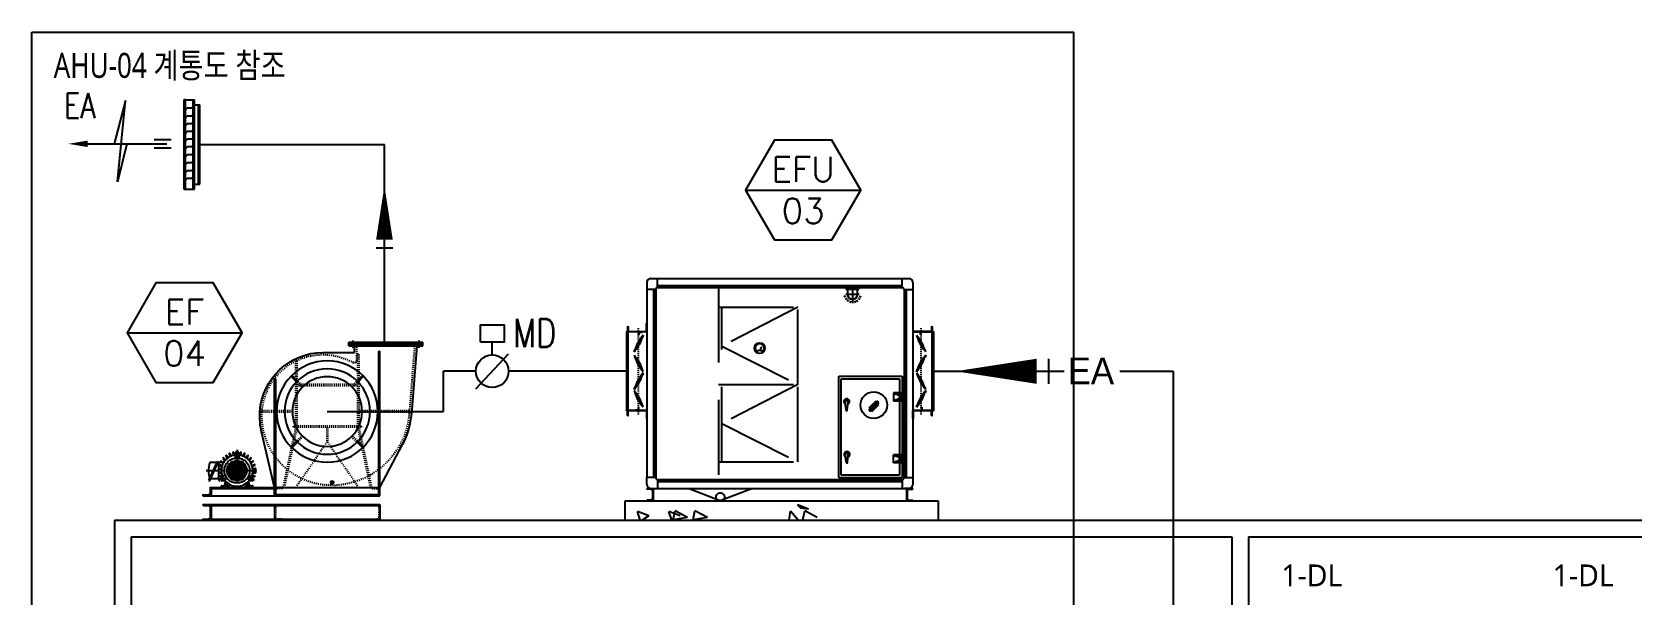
# Model space of a CAD drawing. Header units: millimetres. Extents: x -86 to 11742, y 5229 to 11464.
# Drawn here: x 10214.5 to 10368.3, y 5556.1 to 5610.1 of the extents above; entities that cross this region are included whole.
import ezdxf
from ezdxf.enums import TextEntityAlignment as Align
from ezdxf.lldxf.tags import DXFTag

# ---------------------------------------------------------------- set-up
doc = ezdxf.new("R2010")
doc.units = ezdxf.units.MM
doc.header["$LTSCALE"] = 5
doc.header["$PDMODE"] = 1
for name, pattern in [('CENTER', [2, 1.25, -0.25, 0.25, -0.25]), ('CENTER2', [28.575, 19.05, -3.175, 3.175, -3.175]), ('HIDDEN', [0.375, 0.25, -0.125]), ('HIDDEN2', [4.7625, 3.175, -1.5875]), ('HIDDENX2', [0.75, 0.5, -0.25]), ('PHANTOM', [63.5, 31.75, -6.35, 6.35, -6.35, 6.35, -6.35])]:
    doc.linetypes.add(name, pattern=pattern)
doc.layers.get('0').update_dxf_attribs({"linetype": 'CONTINUOUS'})
doc.layers.get('Defpoints').update_dxf_attribs({"linetype": 'CONTINUOUS'})
for name, color, linetype in [('2', 2, 'CONTINUOUS'), ('AUTO', 7, 'CONTINUOUS'), ('C', 7, 'CENTER'), ('FPP', 7, 'CONTINUOUS'), ('LGK-S', 121, 'CONTINUOUS'), ('NARA', 8, 'CONTINUOUS')]:
    doc.layers.add(name, color=color, linetype=linetype)
doc.styles.add('GHS', font='ROMANS.shx', dxfattribs={"bigfont": 'GHS.shx'})
doc.styles.add('QQ', font='MALGUN.TTF.TTF')
doc.styles.add('SAMOO', font='Gulim.ttf')
tags = doc.linetypes.add('H2', pattern=[1, 0.6, -0.4]).pattern_tags.tags
tags[6:7] = [DXFTag(74, 4), DXFTag(75, 0), DXFTag(340, '0'), DXFTag(46, 1.0), DXFTag(50, 0.0), DXFTag(44, 0.0), DXFTag(45, 0.0)]
tags[4:5] = [DXFTag(74, 4), DXFTag(75, 0), DXFTag(340, '0'), DXFTag(46, 1.0), DXFTag(50, 0.0), DXFTag(44, 0.0), DXFTag(45, 0.0)]

# ---------------------------------------------------------------- blocks, each defined once
blk = doc.blocks.new('EFU-AHU')
at = {"color": 2}
for p, q in [((-196, 1178), (-196, 1175)), ((-225, 1148), (-222, 1148)), ((-221, 1163), (-218, 1161)), ((-221, 1134), (-218, 1135)), ((-210, 1174), (-209, 1171)), ((-183, 1156), (-196, 1131)), ((-181, 1174), (-183, 1171)), ((-170, 1163), (-173, 1161)), ((-170, 1134), (-173, 1135)), ((-166, 1148), (-169, 1148))]:
    blk.add_line(p, q, dxfattribs=at)
blk.add_circle((-196, 1148), 35.3, dxfattribs=at)
for centre, radius, start, end in [((-196, 1148), 29.6, 311.8001, 228.1999), ((-196, 1097), 35.3, 46.6392, 133.3608)]:
    blk.add_arc(centre, radius, start, end, dxfattribs=at)
blk.add_solid([(-181, 1155), (-185, 1157), (-177, 1168)], dxfattribs=at)
at = {"layer": '2'}
for p, q in [((-924, 1612), (802, 1612)), ((-877, 1553), (-877, 1612)), ((755, 1553), (755, 1612)), ((-949, 1587), (-949, 1540)), ((-949, 1540), (-949, 284)), ((-890, 1540), (-949, 1540)), ((-890, 1540), (-890, 284)), ((-877, 1553), (755, 1553)), ((768, 1540), (768, 284)), ((768, 1540), (827, 1540)), ((827, 1587), (827, 284)), ((827, 1587), (827, 284)), ((827, 1587), (827, 238)), ((380, 1494), (366, 1490)), ((387, 1482), (375, 1473)), ((397, 1471), (388, 1460)), ((410, 1465), (405, 1451)), ((424, 1463), (424, 1448)), ((438, 1465), (443, 1451)), ((451, 1471), (460, 1460)), ((461, 1482), (473, 1473)), ((468, 1494), (482, 1490)), ((-1002, 1236), (-1002, 1257)), ((-1002, 1236), (-1001, 1236)), ((-1001, 1236), (-1001, 1255)), ((-1001, 1255), (-981, 1255)), ((-981, 1255), (-981, 1257)), ((859, 1255), (859, 1257)), ((878, 1255), (859, 1255)), ((878, 1236), (878, 1255)), ((880, 1236), (878, 1236)), ((880, 1236), (880, 1257)), ((-1008, 754), (-1008, 734)), ((-1006, 754), (-1008, 754)), ((-1006, 754), (-1006, 733)), ((884, 754), (884, 733)), ((884, 754), (886, 754)), ((886, 754), (886, 734)), ((-1008, 734), (-1027, 734)), ((-1027, 734), (-1027, 733)), ((886, 734), (905, 734)), ((905, 734), (905, 733)), ((-890, 284), (-949, 284)), ((-949, 238), (-949, 284)), ((-949, 238), (-949, 284)), ((-877, 272), (755, 272)), ((-877, 272), (-877, 212)), ((755, 272), (755, 212)), ((768, 284), (827, 284)), ((-949, 212), (-924, 212)), ((-949, 128), (-949, 129)), ((-917, 205), (-946, 207)), ((-917, 135), (-946, 133)), ((-924, 212), (-73, 212)), ((-924, 212), (802, 212)), ((-911, 198), (-911, 142)), ((-907, 212), (-907, 128)), ((-73, 212), (802, 212)), ((827, 212), (772, 212)), ((785, 212), (785, 128)), ((789, 198), (789, 142)), ((795, 205), (824, 207)), ((795, 205), (824, 207)), ((795, 135), (824, 133)), ((827, 128), (827, 129))]:
    blk.add_line(p, q, dxfattribs=at)
at = {"layer": '2', "linetype": 'Continuous'}
for p, q in [((-949, 1587), (-949, 394)), ((-949, 212), (827, 212)), ((-949, 128), (827, 128)), ((273, 59), (273, 59))]:
    blk.add_line(p, q, dxfattribs=at)
at = {"layer": '2', "color": 5}
for p, q in [((-904, 1540), (-904, 284)), ((-897, 1540), (-897, 284)), ((-877, 1567), (755, 1567)), ((-877, 1560), (755, 1560)), ((775, 1540), (775, 284)), ((782, 1540), (782, 284)), ((-877, 264), (755, 264)), ((-877, 258), (755, 258))]:
    blk.add_line(p, q, dxfattribs=at)
at = {"layer": '2', "color": 5, "linetype": 'HIDDENX2', "ltscale": 200}
for p, q in [((-471, 1553), (-471, 272)), ((-471, 1422), (58, 1422)), ((-471, 1422), (58, 1422)), ((-449, 390), (-449, 1422)), ((58, 1422), (-449, 1161)), ((58, 906), (58, 1422)), ((-449, 1161), (58, 906)), ((-471, 906), (58, 906)), ((-471, 906), (58, 906)), ((58, 906), (-449, 645)), ((58, 390), (58, 906)), ((-449, 645), (58, 390)), ((-471, 390), (58, 390)), ((-459, 128), (-674, 212)), ((-244, 212), (-459, 128))]:
    blk.add_line(p, q, dxfattribs=at)
at = {"layer": '2', "color": 1}
for p, q in [((379, 1509), (469, 1509)), ((424, 1559), (424, 1465))]:
    blk.add_line(p, q, dxfattribs=at)
at = {"layer": '2', "color": 1, "linetype": 'CENTER'}
for p, q in [((-1004, 705), (-1004, 1284)), ((882, 705), (882, 1284)), ((-995, 1046), (-1014, 1046)), ((872, 1046), (892, 1046)), ((-995, 927), (-1014, 927)), ((872, 927), (892, 927)), ((-995, 809), (-1014, 809)), ((872, 809), (892, 809))]:
    blk.add_line(p, q, dxfattribs=at)
at = {"layer": '2', "color": 7}
for p, q in [((-1086, 1257), (-1086, 730)), ((-1076, 1257), (-1076, 699)), ((-982, 1223), (-981, 1223)), ((-981, 1223), (-982, 1220)), ((-981, 1220), (-980, 1222)), ((-980, 1222), (-978, 1221)), ((857, 1222), (856, 1221)), ((859, 1220), (857, 1222)), ((860, 1223), (859, 1223)), ((859, 1223), (860, 1220)), ((954, 1257), (954, 699)), ((964, 1257), (964, 730)), ((-1029, 1136), (-1030, 1137)), ((-1029, 1089), (-1030, 1088)), ((-1028, 1139), (-1029, 1136)), ((-1028, 1086), (-1029, 1089)), ((-1027, 1136), (-1026, 1138)), ((-1026, 1135), (-1027, 1136)), ((-1027, 1090), (-1026, 1087)), ((-1026, 1090), (-1027, 1090)), ((905, 1136), (904, 1138)), ((904, 1135), (905, 1136)), ((905, 1090), (904, 1087)), ((904, 1090), (905, 1090)), ((905, 1139), (907, 1136)), ((905, 1086), (907, 1089)), ((907, 1136), (908, 1137)), ((907, 1089), (908, 1088)), ((-981, 1002), (-982, 1005)), ((-982, 1002), (-981, 1002)), ((-982, 972), (-981, 971)), ((-981, 971), (-982, 969)), ((-981, 1006), (-980, 1003)), ((-981, 968), (-980, 970)), ((-980, 1003), (-978, 1004)), ((-980, 970), (-978, 970)), ((857, 1003), (856, 1004)), ((857, 970), (856, 970)), ((859, 1006), (857, 1003)), ((859, 968), (857, 970)), ((859, 1002), (860, 1005)), ((860, 1002), (859, 1002)), ((860, 972), (859, 971)), ((859, 971), (860, 969)), ((-1029, 885), (-1030, 885)), ((-1028, 887), (-1029, 885)), ((-1027, 884), (-1026, 886)), ((-1026, 883), (-1027, 884)), ((905, 884), (904, 886)), ((904, 883), (905, 884)), ((905, 887), (907, 885)), ((907, 885), (908, 885)), ((-1029, 852), (-1030, 851)), ((-1028, 849), (-1029, 852)), ((-1026, 853), (-1027, 853)), ((-1027, 853), (-1026, 850)), ((-981, 765), (-982, 768)), ((-982, 765), (-981, 765)), ((-981, 769), (-980, 766)), ((-980, 766), (-978, 767)), ((857, 766), (856, 767)), ((859, 769), (857, 766)), ((859, 765), (860, 768)), ((860, 765), (859, 765)), ((904, 853), (905, 853)), ((905, 853), (904, 850)), ((905, 849), (907, 852)), ((907, 852), (908, 851))]:
    blk.add_line(p, q, dxfattribs=at)
at = {"layer": '2', "color": 6, "linetype": 'PHANTOM'}
for p, q in [((-974, 1235), (-982, 1223)), ((-974, 1235), (-978, 1221)), ((851, 1235), (860, 1223)), ((851, 1235), (856, 1221)), ((-1035, 1124), (-1030, 1137)), ((-1035, 1124), (-1026, 1135)), ((-1035, 1101), (-1026, 1090)), ((-1035, 1101), (-1030, 1088)), ((913, 1124), (904, 1135)), ((913, 1101), (904, 1090)), ((913, 1124), (908, 1137)), ((913, 1101), (908, 1088)), ((-974, 990), (-982, 1002)), ((-974, 983), (-982, 972)), ((-974, 990), (-978, 1004)), ((-974, 983), (-978, 970)), ((851, 990), (856, 1004)), ((851, 990), (860, 1002)), ((851, 983), (860, 972)), ((851, 983), (856, 970)), ((-1035, 872), (-1030, 885)), ((-1035, 872), (-1026, 883)), ((-1035, 865), (-1030, 851)), ((-1035, 865), (-1026, 853)), ((913, 872), (904, 883)), ((913, 865), (904, 853)), ((913, 872), (908, 885)), ((913, 865), (908, 851)), ((-974, 754), (-982, 765)), ((-974, 754), (-978, 767)), ((851, 754), (856, 767)), ((851, 754), (860, 765))]:
    blk.add_line(p, q, dxfattribs=at)
at = {"layer": '2', "linetype": 'ByBlock'}
for p, q in [((332, 961), (755, 961)), ((332, 284), (332, 961)), ((755, 961), (755, 284)), ((349, 944), (738, 944)), ((349, 301), (349, 944)), ((738, 944), (738, 301)), ((381, 735), (375, 790)), ((389, 735), (395, 790)), ((532, 736), (594, 798)), ((535, 749), (582, 797)), ((535, 728), (600, 794)), ((542, 725), (602, 785)), ((554, 726), (599, 772)), ((382, 384), (377, 438)), ((391, 384), (396, 438)), ((332, 284), (755, 284)), ((738, 301), (349, 301))]:
    blk.add_line(p, q, dxfattribs=at)
at = {"layer": '2', "color": 2, "linetype": 'ByBlock'}
for p, q in [((769, 849), (698, 849)), ((698, 849), (698, 794)), ((769, 794), (698, 794)), ((710, 849), (710, 839)), ((769, 839), (710, 839)), ((769, 804), (710, 804)), ((710, 804), (710, 794)), ((738, 839), (738, 804)), ((769, 836), (741, 836)), ((741, 836), (741, 807)), ((769, 807), (741, 807)), ((769, 827), (754, 827)), ((754, 827), (754, 816)), ((769, 816), (754, 816)), ((759, 836), (759, 839)), ((759, 822), (759, 827)), ((759, 822), (759, 816)), ((759, 807), (759, 804)), ((766, 836), (766, 839)), ((766, 822), (766, 827)), ((766, 822), (766, 816)), ((766, 807), (766, 804)), ((769, 839), (769, 849)), ((769, 827), (769, 836)), ((769, 807), (769, 816)), ((769, 794), (769, 804)), ((769, 436), (698, 436)), ((698, 382), (698, 436)), ((710, 426), (710, 436)), ((769, 436), (769, 426)), ((769, 382), (698, 382)), ((769, 426), (710, 426)), ((769, 391), (710, 391)), ((710, 382), (710, 391)), ((738, 391), (738, 426)), ((741, 394), (741, 423)), ((769, 423), (741, 423)), ((769, 394), (741, 394)), ((754, 403), (754, 414)), ((769, 414), (754, 414)), ((769, 403), (754, 403)), ((759, 423), (759, 426)), ((759, 408), (759, 414)), ((759, 408), (759, 403)), ((759, 394), (759, 391)), ((766, 423), (766, 426)), ((766, 408), (766, 414)), ((766, 408), (766, 403)), ((766, 394), (766, 391)), ((769, 423), (769, 414)), ((769, 403), (769, 394)), ((769, 391), (769, 382))]:
    blk.add_line(p, q, dxfattribs=at)
at = {"layer": '2', "color": 1, "linetype": 'ByBlock'}
for p, q in [((701, 843), (707, 843)), ((701, 800), (707, 800)), ((704, 847), (704, 839)), ((704, 796), (704, 804)), ((733, 834), (726, 834)), ((733, 809), (726, 809)), ((730, 838), (730, 831)), ((730, 805), (730, 812)), ((749, 822), (743, 822)), ((746, 825), (746, 818)), ((757, 831), (751, 831)), ((757, 812), (751, 812)), ((754, 835), (754, 828)), ((754, 808), (754, 815)), ((762, 792), (762, 851)), ((701, 430), (707, 430)), ((704, 434), (704, 427)), ((762, 439), (762, 379)), ((701, 387), (707, 387)), ((704, 383), (704, 391)), ((733, 422), (726, 422)), ((733, 396), (726, 396)), ((730, 425), (730, 418)), ((730, 392), (730, 399)), ((749, 409), (743, 409)), ((746, 405), (746, 412)), ((757, 419), (751, 419)), ((757, 399), (751, 399)), ((754, 422), (754, 415)), ((754, 395), (754, 402))]:
    blk.add_line(p, q, dxfattribs=at)
at = {"layer": '2', "color": 9, "linetype": 'Continuous'}
for p, q in [((-1093, 0), (-1093, 128)), ((-1093, 128), (996, 128)), ((-949, 128), (66, 128)), ((-783, 109), (-783, 109)), ((-632, 109), (-632, 109)), ((996, 128), (996, 0)), ((-1121, 18), (-1121, 18)), ((-1093, 0), (996, 0)), ((-937, 29), (-1012, 58)), ((-993, 0), (-1012, 58)), ((-937, 29), (-980, 0)), ((-959, 71), (-959, 71)), ((-824, 44), (-824, 44)), ((-727, 29), (-802, 58)), ((-783, 0), (-802, 58)), ((-773, 3), (-761, 62)), ((-677, 18), (-773, 3)), ((-677, 17), (-761, 62)), ((-746, 41), (-746, 41)), ((-726, 18), (-726, 18)), ((-641, 3), (-629, 62)), ((-545, 18), (-641, 3)), ((-640, 96), (-640, 96)), ((-545, 17), (-629, 62)), ((-508, 96), (-508, 96)), ((-75, 47), (-75, 47)), ((-45, 72), (-45, 72)), ((0, 0), (11, 61)), ((62, 0), (11, 61)), ((131, 73), (56, 102)), ((78, 79), (56, 102)), ((131, 73), (77, 79)), ((93, 3), (105, 62)), ((188, 17), (105, 62)), ((116, 66), (116, 66)), ((135, 42), (135, 42))]:
    blk.add_line(p, q, dxfattribs=at)
at = {"layer": '2', "linetype": 'CENTER2'}
for p, q in [((-949, 211), (-949, 212)), ((827, 211), (827, 212))]:
    blk.add_line(p, q, dxfattribs=at)
at = {"layer": '2', "color": 2, "linetype": 'H2'}
blk.add_lwpolyline([(466, 1542), (466, 1553), (381, 1553), (381, 1542)], close=True, dxfattribs=at)
blk.add_lwpolyline([(390, 1542), (390, 1509, 1), (458, 1509), (458, 1542)], format="xyb", dxfattribs=at)
at = {"layer": '2', "color": 7}
for points in [[(-1086, 1259), (-1086, 1257), (-1076, 1257), (-1076, 1291), (-1078, 1291), (-1078, 1259)], [(-1074, 1259), (-951, 1259), (-951, 1310), (-951, 1310), (-951, 1312), (-949, 1312), (-949, 1257), (-1076, 1257), (-1076, 1291), (-1074, 1291), (-1074, 1289), (-1074, 1289)], [(952, 1259), (829, 1259), (829, 1310), (829, 1310), (829, 1312), (827, 1312), (827, 1257), (954, 1257), (954, 1291), (952, 1291), (952, 1289), (952, 1289)], [(964, 1259), (964, 1257), (954, 1257), (954, 1291), (956, 1291), (956, 1259)], [(-1086, 730), (-1086, 733), (-1076, 733), (-1076, 699), (-1078, 699), (-1078, 730)], [(-1074, 731), (-951, 731), (-951, 679), (-951, 679), (-951, 678), (-949, 678), (-949, 733), (-1076, 733), (-1076, 699), (-1074, 699), (-1074, 700), (-1074, 700)], [(952, 731), (829, 731), (829, 679), (829, 679), (829, 678), (827, 678), (827, 733), (954, 733), (954, 699), (952, 699), (952, 700), (952, 700)], [(964, 730), (964, 733), (954, 733), (954, 699), (956, 699), (956, 730)]]:
    blk.add_lwpolyline(points, close=True, dxfattribs=at)
for centre in [(-1004, 1179), (882, 1179), (-1004, 1046), (882, 1046), (-1004, 927), (882, 927), (-1004, 809), (882, 809)]:
    blk.add_circle(centre, 5.5, dxfattribs=at)
at = {"layer": '2', "linetype": 'ByBlock'}
blk.add_circle((566, 768), 88.8, dxfattribs=at)
at = {"layer": '2', "color": 2, "linetype": 'ByBlock'}
for centre in [(704, 843), (704, 800), (730, 834), (730, 809), (746, 822), (754, 831), (754, 812), (704, 430), (704, 387), (730, 422), (730, 396), (746, 409), (754, 419), (754, 399)]:
    blk.add_circle(centre, 2.15, dxfattribs=at)
at = {"layer": '2', "color": 5, "linetype": 'HIDDENX2', "ltscale": 200}
blk.add_circle((-459, 155), 27.7, dxfattribs=at)
at = {"layer": '2'}
for centre, radius, start, end in [((-924, 1587), 25.4, 90, 180), ((802, 1587), 25.4, 0, 90), ((-877, 1540), 12.7, 90, 180), ((755, 1540), 12.7, 0, 90), ((-924, 238), 25.4, 180, 270), ((-877, 284), 12.7, 180, 270), ((755, 284), 12.7, 270, 0), ((802, 238), 25.4, 270, 0), ((-946, 211), 3.38, 180, 265), ((-946, 129), 3.38, 95, 180), ((-918, 198), 6.77, 0, 85), ((-918, 142), 6.77, 275, 0), ((796, 198), 6.77, 95, 180), ((796, 142), 6.77, 180, 265), ((824, 211), 3.38, 275, 0), ((824, 211), 3.38, 275, 0), ((824, 129), 3.38, 0, 85)]:
    blk.add_arc(centre, radius, start, end, dxfattribs=at)
at = {"layer": '2', "color": 7}
for centre, radius, start, end in [((-778, 1054), 265, 140.2484, 161.7516), ((-793, 1061), 247, 151.7706, 161.0433), ((-1230, 1304), 265, 320.2484, 341.7516), ((-1004, 1179), 6.77, 186.9797, 295.0203), ((-793, 1063), 247, 140.9567, 150.2294), ((-1004, 1179), 6.77, 6.9797, 115.0203), ((-1215, 1297), 247, 331.7706, 341.0433), ((-982, 1219), 2.54, 198.6176, 283.3824), ((-982, 1219), 1.27, 102.8103, 19.1897), ((1108, 1304), 265, 198.2484, 219.7516), ((860, 1219), 1.27, 160.8103, 77.1897), ((860, 1219), 2.54, 256.6176, 341.3824), ((1093, 1297), 247, 198.9567, 208.2294), ((656, 1054), 265, 18.2484, 39.7516), ((670, 1063), 247, 29.7706, 39.0433), ((882, 1179), 6.77, 64.9797, 173.0203), ((882, 1179), 6.77, 244.9797, 353.0203), ((671, 1061), 247, 18.9567, 28.2294), ((-778, 1171), 265, 198.2484, 219.7516), ((-1026, 1139), 1.27, 282.8103, 199.1897), ((-1026, 1086), 1.27, 160.8103, 77.1897), ((-1026, 1139), 2.54, 18.6176, 103.3824), ((-1026, 1086), 2.54, 256.6176, 341.3824), ((-793, 1164), 247, 198.9567, 208.2294), ((-1230, 921), 265, 18.2484, 39.7516), ((-1216, 1296), 247, 320.9567, 330.2294), ((-1216, 929), 247, 29.7706, 39.0433), ((1108, 921), 265, 140.2484, 161.7516), ((656, 1171), 265, 320.2484, 341.7516), ((1094, 1296), 247, 209.7706, 219.0433), ((1094, 929), 247, 140.9567, 150.2294), ((671, 1164), 247, 331.7706, 341.0433), ((904, 1139), 2.54, 76.6176, 161.3824), ((904, 1086), 2.54, 198.6176, 283.3824), ((904, 1139), 1.27, 340.8103, 257.1897), ((904, 1086), 1.27, 102.8103, 19.1897), ((-778, 802), 265, 140.2484, 161.7516), ((-1230, 1053), 265, 320.2484, 341.7516), ((-1004, 1046), 6.77, 64.9797, 173.0203), ((-1004, 1046), 6.77, 244.9797, 353.0203), ((-793, 1163), 247, 209.7706, 219.0433), ((-793, 811), 247, 140.9567, 150.2294), ((-1215, 928), 247, 18.9567, 28.2294), ((-1215, 1045), 247, 331.7706, 341.0433), ((-982, 1006), 2.54, 76.6176, 161.3824), ((-982, 967), 2.54, 198.6176, 283.3824), ((-982, 1006), 1.27, 340.8103, 257.1897), ((-982, 967), 1.27, 102.8103, 19.1897), ((1108, 1053), 265, 198.2484, 219.7516), ((1093, 928), 247, 151.7706, 161.0433), ((860, 1006), 2.54, 18.6176, 103.3824), ((860, 1006), 1.27, 282.8103, 199.1897), ((860, 967), 1.27, 160.8103, 77.1897), ((860, 967), 2.54, 256.6176, 341.3824), ((1093, 1045), 247, 198.9567, 208.2294), ((656, 802), 265, 18.2484, 39.7516), ((670, 1163), 247, 320.9567, 330.2294), ((670, 811), 247, 29.7706, 39.0433), ((882, 1046), 6.77, 186.9797, 295.0203), ((882, 1046), 6.77, 6.9797, 115.0203), ((-1026, 888), 1.27, 282.8103, 199.1897), ((-793, 810), 247, 151.7706, 161.0433), ((-1026, 888), 2.54, 18.6176, 103.3824), ((-1216, 1044), 247, 320.9567, 330.2294), ((-1004, 927), 6.77, 186.9797, 295.0203), ((-1004, 927), 6.77, 6.9797, 115.0203), ((882, 927), 6.77, 64.9797, 173.0203), ((882, 927), 6.77, 244.9797, 353.0203), ((1094, 1044), 247, 209.7706, 219.0433), ((671, 810), 247, 18.9567, 28.2294), ((904, 888), 2.54, 76.6176, 161.3824), ((904, 888), 1.27, 340.8103, 257.1897), ((-778, 934), 265, 198.2484, 219.7516), ((-1026, 849), 1.27, 160.8103, 77.1897), ((-1026, 849), 2.54, 256.6176, 341.3824), ((-793, 927), 247, 198.9567, 208.2294), ((-1230, 684), 265, 18.2484, 39.7516), ((-1216, 692), 247, 29.7706, 39.0433), ((-1004, 809), 6.77, 64.9797, 173.0203), ((-1004, 809), 6.77, 244.9797, 353.0203), ((-793, 926), 247, 209.7706, 219.0433), ((-1215, 691), 247, 18.9567, 28.2294), ((-982, 769), 2.54, 76.6176, 161.3824), ((-982, 769), 1.27, 340.8103, 257.1897), ((1108, 684), 265, 140.2484, 161.7516), ((1093, 691), 247, 151.7706, 161.0433), ((860, 769), 2.54, 18.6176, 103.3824), ((860, 769), 1.27, 282.8103, 199.1897), ((656, 934), 265, 320.2484, 341.7516), ((670, 926), 247, 320.9567, 330.2294), ((882, 809), 6.77, 186.9797, 295.0203), ((1094, 692), 247, 140.9567, 150.2294), ((882, 809), 6.77, 6.9797, 115.0203), ((671, 927), 247, 331.7706, 341.0433), ((904, 849), 2.54, 198.6176, 283.3824), ((904, 849), 1.27, 102.8103, 19.1897)]:
    blk.add_arc(centre, radius, start, end, dxfattribs=at)
at = {"layer": '2', "linetype": 'ByBlock'}
for centre, radius, start, end in [((385, 791), 18.9, 295.6773, 244.3227), ((385, 791), 9.83, 354.2718, 185.7282), ((385, 736), 4.37, 185.7282, 354.2718), ((387, 439), 18.9, 295.6773, 244.3227), ((387, 439), 9.83, 354.2718, 185.7282), ((387, 385), 4.37, 185.7282, 354.2718)]:
    blk.add_arc(centre, radius, start, end, dxfattribs=at)
blk = doc.blocks.new('1hp2')
at = {"color": 5}
for p, q in [((4739.9, 9246.6), (4780.2, 9337)), ((4743.6, 9244.9), (4783.8, 9335.4)), ((4748.8, 9333.8), (4777.4, 9333.8)), ((4780.2, 9337), (4783.8, 9335.4)), ((4781.4, 9329.9), (4783.3, 9329.1)), ((4783.7, 9333.6), (4797, 9333.6)), ((4785, 9333.6), (4785, 9253.6)), ((4785, 9328.6), (4785, 9258.6)), ((4796.5, 9336.2), (4805.2, 9330.1)), ((4798, 9338.7), (4807.4, 9334.1)), ((4807, 9351.2), (4814.2, 9343.4)), ((4809, 9353.4), (4817.3, 9346.9)), ((4820.4, 9363.6), (4825.9, 9354.6)), ((4822.8, 9365.4), (4829.6, 9357.3)), ((4835.9, 9324.9), (4909.2, 9324.9)), ((4836.1, 9373), (4839.6, 9363)), ((4838.9, 9374.2), (4843.8, 9364.9)), ((4839.7, 9328.6), (4905.4, 9328.6)), ((4850.5, 9335.9), (4894.7, 9335.9)), ((4853.5, 9379), (4854.8, 9368.5)), ((4856.4, 9379.6), (4859.3, 9369.5)), ((4860.7, 9339.7), (4884.4, 9339.7)), ((4867.5, 9382.4), (4864.2, 9370)), ((4864.2, 9367.8), (4864.2, 9356.3)), ((4867.8, 9375.6), (4873, 9378.6)), ((4867.8, 9375.6), (4867.8, 9372.6)), ((4867.8, 9372.6), (4867.8, 9369.5)), ((4873, 9366.5), (4867.8, 9369.5)), ((4873, 9378.6), (4878.3, 9375.6)), ((4878.3, 9369.5), (4873, 9366.5)), ((4878.3, 9372.6), (4878.3, 9375.6)), ((4878.3, 9369.5), (4878.3, 9372.6)), ((4881.9, 9370), (4878.5, 9382.4)), ((4881.9, 9368.4), (4881.9, 9356.3)), ((4886.8, 9369.5), (4889.7, 9379.6)), ((4891.3, 9368.5), (4892.6, 9379)), ((4902.3, 9364.9), (4907.2, 9374.2)), ((4906.5, 9363), (4910, 9373)), ((4916.5, 9357.3), (4923.2, 9365.4)), ((4920.2, 9354.6), (4925.7, 9363.6)), ((4928.8, 9346.9), (4937.1, 9353.4)), ((4931.8, 9343.4), (4939.1, 9351.2)), ((4938.7, 9334.1), (4948.1, 9338.7)), ((4940.9, 9330.1), (4949.6, 9336.2)), ((4748.4, 9255.8), (4780, 9255.8)), ((4783.7, 9253.6), (4793.5, 9253.6)), ((4785.7, 9301.3), (4796.2, 9299.3)), ((4785.7, 9286), (4796.1, 9287.8)), ((4786, 9283), (4796.6, 9283.2)), ((4786.1, 9304.3), (4796.6, 9303.9)), ((4789.2, 9268), (4799, 9271.9)), ((4789.3, 9319.3), (4799, 9315.2)), ((4790.1, 9265.2), (4800.4, 9267.6)), ((4790.2, 9322.2), (4800.4, 9319.6)), ((4802.4, 9263), (4793.4, 9253.9)), ((4799.4, 9257.1), (4804.6, 9260.1)), ((4799.4, 9257.1), (4799.4, 9254.1)), ((4799.4, 9254.1), (4799.4, 9251)), ((4804.6, 9248), (4799.4, 9251)), ((4803.8, 9263.8), (4814.3, 9269.8)), ((4804.6, 9260.1), (4809.9, 9257.1)), ((4809.9, 9251), (4804.6, 9248)), ((4809.9, 9254.1), (4809.9, 9257.1)), ((4809.9, 9251), (4809.9, 9254.1)), ((4813.2, 9248.8), (4823.1, 9254.6)), ((4823.2, 9295.6), (4921.9, 9295.6)), ((4823.2, 9291.6), (4921.9, 9291.6)), ((4824.3, 9302.8), (4920.8, 9302.8)), ((4824.3, 9284.3), (4920.8, 9284.3)), ((4825.4, 9306.6), (4919.7, 9306.6)), ((4825.4, 9280.5), (4919.7, 9280.5)), ((4828.3, 9313.8), (4916.8, 9313.8)), ((4828.3, 9273.3), (4916.8, 9273.3)), ((4830.4, 9317.6), (4914.7, 9317.6)), ((4830.4, 9269.5), (4914.7, 9269.5)), ((4835.9, 9262.3), (4909.2, 9262.3)), ((4839.7, 9258.5), (4905.4, 9258.5)), ((4850.5, 9251.2), (4894.7, 9251.2)), ((4933.5, 9248.5), (4922.9, 9254.6)), ((4941.7, 9264.1), (4931.8, 9269.8)), ((4936.2, 9257.1), (4941.5, 9260.1)), ((4936.2, 9257.1), (4936.2, 9254.1)), ((4936.2, 9254.1), (4936.2, 9251)), ((4941.5, 9248), (4936.2, 9251)), ((4941.5, 9260.1), (4946.7, 9257.1)), ((4946.7, 9251), (4941.5, 9248)), ((4952.7, 9253.9), (4943.6, 9263)), ((4945.6, 9267.6), (4955.9, 9265.2)), ((4945.7, 9319.6), (4955.9, 9322.2)), ((4946.7, 9254.1), (4946.7, 9257.1)), ((4946.7, 9251), (4946.7, 9254.1)), ((4947, 9315.2), (4956.8, 9319.3)), ((4947.1, 9271.9), (4956.9, 9268)), ((4949.4, 9283.2), (4960, 9283)), ((4949.5, 9303.9), (4960, 9304.3)), ((4949.9, 9299.3), (4960.3, 9301.3)), ((4950, 9287.8), (4960.3, 9286)), ((4739.9, 9246.6), (4743.6, 9244.9)), ((4798, 9213.6), (4798, 9218.6)), ((4798, 9213.6), (4835, 9213.6)), ((4798.9, 9244.4), (4811.3, 9247.7)), ((4801, 9221.6), (4829, 9221.6)), ((4805.5, 9221.6), (4805.5, 9213.6)), ((4815.2, 9226), (4819, 9240.2)), ((4815.5, 9221.6), (4815.5, 9213.6)), ((4825, 9223.8), (4827.3, 9232.4)), ((4834.7, 9217.6), (4837.2, 9222.1)), ((4835, 9213.6), (4835, 9215.6)), ((4860.7, 9247.5), (4884.4, 9247.5)), ((4908.8, 9222.1), (4911.4, 9217.6)), ((4911, 9213.6), (4911, 9215.6)), ((4911, 9213.6), (4948, 9213.6)), ((4917, 9221.6), (4945, 9221.6)), ((4918.8, 9232.4), (4921.1, 9223.8)), ((4927.1, 9240.2), (4930.8, 9226)), ((4930.5, 9213.6), (4930.5, 9221.6)), ((4934.8, 9247.7), (4947.2, 9244.4)), ((4940.5, 9213.6), (4940.5, 9221.6)), ((4948, 9213.6), (4948, 9218.6))]:
    blk.add_line(p, q, dxfattribs=at)
for centre, radius in [((4873, 9293.6), 60), ((4873, 9372.6), 5.25), ((4804.6, 9254.1), 5.25), ((4941.5, 9254.1), 5.25)]:
    blk.add_circle(centre, radius, dxfattribs=at)
for centre, radius, start, end in [((4883, 9291.8), 145, 164.98969, 194.92212), ((4748.8, 9327.8), 6, 90, 164.98969), ((4777.4, 9335.8), 2, 270, 336), ((4782, 9326.3), 3, 0, 66), ((4797.3, 9337.4), 1.5, 47.99999, 235.20062), ((4797, 9334.6), 1, 269.99936, 55.20128), ((4873, 9293.6), 74.5, 99.29811, 200.70199), ((4803.4, 9327.7), 3, 333.89932, 55.20053), ((4808.1, 9352.2), 1.5, 35.99999, 223.20064), ((4808.7, 9336.8), 3, 243.92902, 326.07082), ((4812.1, 9341.4), 3, 321.89932, 43.20053), ((4819.1, 9349.2), 3, 231.92898, 314.07082), ((4821.7, 9364.4), 1.5, 23.99999, 211.20065), ((4823.3, 9353), 3, 309.89932, 31.20053), ((4831.9, 9359.2), 3, 219.92894, 302.07082), ((4872.6, 9291.6), 49.5, 137.76079, 148.29989), ((4837.5, 9373.5), 1.5, 12, 199.20066), ((4836.8, 9362.1), 3, 297.89932, 19.20054), ((4872.6, 9291.6), 49.5, 116.50585, 131.57094), ((4846.4, 9366.4), 3, 207.9289, 290.07077), ((4851.8, 9368.1), 3, 285.89928, 7.20054), ((4854.9, 9379.2), 1.5, 0, 187.20068), ((4862.2, 9370.3), 3, 195.92886, 263.72581), ((4872.6, 9291.6), 49.5, 76.119, 103.881), ((4860.4, 9371), 4, 279.2982, 345.00932), ((4860.2, 9356.3), 4, 281.55484, 360), ((4873, 9293.6), 87, 89.99998, 93.9851), ((4873, 9293.6), 89, 89.99998, 93.54299), ((4873, 9293.6), 89, 86.45697, 89.99998), ((4873, 9293.6), 87, 86.01487, 89.99998), ((4885.7, 9371), 4, 194.99072, 260.70216), ((4885.9, 9356.3), 4, 180.00004, 258.44585), ((4883.9, 9370.3), 3, 276.27423, 344.07114), ((4873, 9293.6), 74.5, 0, 80.70202), ((4891.1, 9379.2), 1.5, 352.79932, 179.99996), ((4894.3, 9368.1), 3, 172.79942, 254.10069), ((4872.6, 9291.6), 49.5, 48.42906, 63.49415), ((4899.6, 9366.4), 3, 249.92926, 332.0711), ((4909.3, 9362.1), 3, 160.79943, 242.10064), ((4908.5, 9373.5), 1.5, 340.79934, 167.99998), ((4872.6, 9291.6), 49.5, 31.70011, 42.23921), ((4914.2, 9359.2), 3, 237.92922, 320.07106), ((4922.8, 9353), 3, 148.79944, 230.10066), ((4924.4, 9364.4), 1.5, 328.79935, 155.99999), ((4926.9, 9349.2), 3, 225.92923, 308.07102), ((4934, 9341.4), 3, 136.79946, 218.10067), ((4937.3, 9336.8), 3, 213.92919, 296.07101), ((4938, 9352.2), 1.5, 316.79936, 144), ((4942.6, 9327.7), 3, 124.79947, 206.10063), ((4948.8, 9337.4), 1.5, 304.79938, 131.99996), ((4741, 9253.9), 2, 336, 14.92212), ((4780, 9260.8), 5, 270, 0), ((4786, 9302.8), 1.5, 87.92869, 131.12111), ((4786, 9302.8), 1.5, 228.87884, 259.20062), ((4786, 9284.5), 1.5, 99.92873, 130.06341), ((4786, 9284.5), 1.5, 229.93653, 271.2006), ((4789.8, 9320.7), 1.5, 59.99993, 247.20061), ((4789.8, 9266.6), 1.5, 95.99989, 283.20057), ((4873, 9293.6), 89, 206.45702, 210.00003), ((4873, 9293.6), 87, 206.01492, 210.00003), ((4873, 9293.6), 89, 210.00003, 213.54304), ((4795.6, 9290.8), 3, 279.92915, 2.07082), ((4795.6, 9296.4), 3, 357.89932, 79.20047), ((4796.7, 9306.9), 3, 267.9291, 350.07082), ((4796.7, 9280.2), 3, 9.89932, 91.20046), ((4873, 9293.6), 87, 210.00003, 213.98515), ((4797.9, 9312.4), 3, 345.89932, 67.20048), ((4797.9, 9274.7), 3, 291.92919, 14.07082), ((4801.1, 9322.5), 3, 255.92906, 338.07082), ((4801.1, 9264.7), 3, 35.8874, 103.20044), ((4799.6, 9265.8), 4, 314.99072, 20.70216), ((4812.3, 9273.3), 4, 300.00007, 18.44585), ((4825.1, 9251.1), 4, 41.55484, 119.99998), ((4872.6, 9291.6), 49.5, 166.8851, 175.40279), ((4872.6, 9295.5), 49.5, 184.59721, 193.1149), ((4872.6, 9291.6), 49.5, 153.28416, 162.37343), ((4872.6, 9295.5), 49.5, 197.62657, 206.71584), ((4872.6, 9295.5), 49.5, 211.70011, 222.23921), ((4872.6, 9295.5), 49.5, 228.42906, 243.49415), ((4872.6, 9295.5), 49.5, 296.50585, 311.57094), ((4872.6, 9295.5), 49.5, 317.76079, 328.29989), ((4872.6, 9291.6), 49.5, 17.62657, 26.71584), ((4872.6, 9295.5), 49.5, 333.28416, 342.37343), ((4920.9, 9251.1), 4, 60.00004, 138.4458), ((4872.6, 9291.6), 49.5, 4.59721, 13.1149), ((4872.6, 9295.5), 49.5, 346.8851, 355.40279), ((4933.8, 9273.3), 4, 161.55479, 239.99995), ((4944.9, 9322.5), 3, 201.9292, 284.07097), ((4944.9, 9264.7), 3, 76.79952, 144.11257), ((4946.5, 9265.8), 4, 159.29782, 225.00927), ((4946.5, 9265.8), 4, 159.29782, 225.00927), ((4873, 9293.6), 74.5, 339.29792, 359.99998), ((4948.2, 9312.4), 3, 112.79948, 194.10064), ((4948.2, 9274.7), 3, 165.92917, 248.07078), ((4873, 9293.6), 87, 326.01492, 330.00003), ((4949.4, 9306.9), 3, 189.92922, 272.07093), ((4949.4, 9280.2), 3, 88.79951, 170.10067), ((4873, 9293.6), 89, 326.45702, 330.00003), ((4950.5, 9296.4), 3, 100.7995, 182.10066), ((4950.5, 9290.8), 3, 177.92916, 260.07082), ((4873, 9293.6), 87, 330.00003, 333.98515), ((4873, 9293.6), 89, 330.00003, 333.54304), ((4956.2, 9320.7), 1.5, 292.79941, 120.00003), ((4956.3, 9266.6), 1.5, 256.79945, 84.00007), ((4960.1, 9302.8), 1.5, 280.79942, 108.00004), ((4960.1, 9284.5), 1.5, 268.79943, 96.00006), ((4801, 9218.6), 3, 90, 180), ((4809.4, 9227.6), 6, 269.99991, 344.99998), ((4812.3, 9243.8), 4, 39.29787, 105.0093), ((4873, 9293.6), 74.5, 219.29794, 320.70196), ((4816.1, 9241), 3, 345.00024, 42.75069), ((4822.1, 9224.6), 3, 269.99996, 345.00001), ((4824.4, 9233.2), 3, 345.00014, 51.13563), ((4829, 9215.6), 6, 0, 90), ((4842.4, 9219.1), 6, 67.65636, 149.99997), ((4872.6, 9295.5), 49.5, 256.119, 283.881), ((4903.6, 9219.1), 6, 30.00003, 112.34361), ((4917, 9215.6), 6, 90, 180), ((4921.7, 9233.2), 3, 128.86436, 194.99982), ((4924, 9224.6), 3, 195.00001, 270.00007), ((4929.9, 9241), 3, 137.24926, 194.99971), ((4933.8, 9243.8), 4, 74.99067, 140.70211), ((4936.6, 9227.6), 6, 195.00006, 270.00013), ((4945, 9218.6), 3, 0, 90)]:
    blk.add_arc(centre, radius, start, end, dxfattribs=at)
at = {"layer": 'C', "color": 5}
for p, q in [((4786.4, 9243.6), (4815.2, 9260.2)), ((4930.8, 9260.2), (4959.6, 9243.6))]:
    blk.add_line(p, q, dxfattribs=at)
at = {"layer": 'C', "color": 5, "ltscale": 0.5}
for p, q in [((4810.5, 9206.6), (4810.5, 9224.7)), ((4935.5, 9207), (4935.5, 9224.7))]:
    blk.add_line(p, q, dxfattribs=at)
at = {"layer": 'C', "color": 5}
for start, end in [(80.98145, 98.91403), (200.9815, 218.91408), (320.98151, 338.91409)]:
    blk.add_arc((4873, 9293.6), 79, start, end, dxfattribs=at)
at = {"layer": 'Defpoints', "color": 5}
for p in [(4873, 9382.6), (4963, 9293.6), (4966.5, 9293.6), (4834, 9213.6), (4912, 9213.6)]:
    blk.add_point(p, dxfattribs=at)
blk = doc.blocks.new('ea-tf')
at = {"layer": '2'}
for p, q in [((-378, 1266), (-904, 1266)), ((-904, 1239), (-904, 1266)), ((-378, 1252), (-904, 1252)), ((-378, 1239), (-378, 1266)), ((-378, 1239), (-904, 1239)), ((-861, 1239), (-823, 757)), ((-600, 172), (-600, 1201)), ((-591, 1201), (-600, 1201)), ((-591, 182), (-591, 1201)), ((-420, 1192), (-420, 1239)), ((-195, 1192), (-420, 1192)), ((-444, 984), (-483, 1024)), ((-437, 991), (-477, 1030)), ((-13, 991), (27, 1030)), ((-6, 984), (33, 1024)), ((141, 182), (141, 1005)), ((141, 1005), (150, 1005)), ((150, 172), (150, 1005)), ((150, 232), (242, 627)), ((-600, 232), (-760, 538)), ((-444, 561), (-483, 521)), ((-437, 554), (-477, 515)), ((-13, 554), (27, 515)), ((-6, 561), (33, 521)), ((141, 232), (-591, 232)), ((600, 232), (150, 232)), ((143, 182), (-600, 182)), ((600, 172), (-600, 172)), ((600, 225), (150, 225)), ((600, 112), (-600, 112)), ((-600, 112), (-600, 0)), ((600, 105), (-600, 105)), ((600, 8), (-600, 8)), ((600, 0), (-600, 0)), ((150, 112), (150, 0))]:
    blk.add_line(p, q, dxfattribs=at)
at = {"layer": '2', "color": 1, "linetype": 'CENTER'}
for p, q in [((-877, 1278), (-877, 1217)), ((-406, 1278), (-406, 1217)), ((-276, 267), (-243, 267)), ((-259, 250), (-259, 283))]:
    blk.add_line(p, q, dxfattribs=at)
at = {"layer": '2', "color": 5, "linetype": 'HIDDEN'}
for p, q in [((-847, 1252), (-808, 759)), ((-435, 1135), (-435, 1252)), ((-450, 1178), (-450, 669)), ((-441, 1178), (-441, 669)), ((-9, 1131), (-9, 669)), ((0, 1131), (-9, 1131)), ((0, 1131), (0, 669)), ((-403, 944), (-444, 984)), ((-441, 964), (-9, 964)), ((-441, 956), (-9, 956)), ((-397, 950), (-437, 991)), ((-53, 950), (-13, 991)), ((-47, 944), (-6, 984)), ((-809, 777), (-450, 777)), ((-809, 768), (-450, 768)), ((22, 777), (254, 777)), ((22, 768), (254, 768)), ((-450, 660), (-540, 232)), ((-441, 660), (-531, 232)), ((-467, 669), (17, 669)), ((-467, 660), (17, 660)), ((-403, 601), (-444, 561)), ((-397, 595), (-437, 554)), ((-227, 660), (-227, 555)), ((-223, 660), (-223, 555)), ((-53, 595), (-13, 554)), ((-47, 601), (-6, 561)), ((-9, 660), (81, 232)), ((0, 660), (90, 232)), ((-227, 555), (-449, 232)), ((-223, 555), (-1, 232)), ((-540, 230), (-540, 232)), ((90, 232), (150, 232)), ((90, 230), (90, 232)), ((150, 232), (150, 172)), ((150, 172), (150, 232)), ((-592, 177), (-592, 210)), ((-544, 225), (-577, 225)), ((95, 225), (128, 225)), ((143, 177), (143, 210)), ((147, 172), (150, 172)), ((150, 218), (150, 172)), ((-540, 0), (-600, 0)), ((-592, 90), (-592, 22)), ((-544, 105), (-577, 105)), ((-544, 8), (-577, 8)), ((-540, 112), (-540, 110)), ((-540, 3), (-540, 0)), ((90, 112), (90, 110)), ((90, 3), (90, 0)), ((90, 0), (150, 0)), ((95, 105), (128, 105)), ((95, 8), (128, 8)), ((143, 90), (143, 22))]:
    blk.add_line(p, q, dxfattribs=at)
at = {"layer": '2', "color": 5}
for p, q in [((-450, 1178), (-441, 1178)), ((-467, 669), (-467, 660)), ((17, 669), (17, 660)), ((-227, 555), (-223, 555))]:
    blk.add_line(p, q, dxfattribs=at)
at = {"layer": '2', "color": 1, "linetype": 'CENTER2'}
for p, q in [((416, 501), (416, 221)), ((637, 352), (276, 352))]:
    blk.add_line(p, q, dxfattribs=at)
at = {"layer": '2', "color": 5, "linetype": 'HIDDEN2'}
for p, q in [((-540, 232), (-600, 232)), ((-597, 172), (-600, 172)), ((150, 112), (150, 0))]:
    blk.add_line(p, q, dxfattribs=at)
at = {"layer": '2', "linetype": 'Continuous'}
for p, q in [((600, 232), (600, 172)), ((603, 232), (600, 232)), ((607, 228), (607, 195)), ((600, 172), (660, 172)), ((660, 172), (600, 172)), ((615, 172), (660, 172)), ((655, 180), (622, 180)), ((660, 176), (660, 172)), ((600, 112), (600, 0)), ((660, 112), (600, 112)), ((660, 0), (600, 0)), ((607, 90), (607, 22)), ((655, 105), (622, 105)), ((655, 8), (622, 8)), ((660, 112), (660, 110)), ((660, 3), (660, 0))]:
    blk.add_line(p, q, dxfattribs=at)
at = {"layer": '2'}
for centre, radius in [((-225, 772), 360), ((-225, 772), 304), ((-225, 772), 248), ((-259, 267), 9.78)]:
    blk.add_circle(centre, radius, dxfattribs=at)
at = {"layer": '2', "color": 5, "linetype": 'HIDDEN'}
for centre, radius, start, end in [((-195, 742), 435, 3.9546, 119.6708), ((-418, 1135), 16.5, 180, 299.6708), ((-255, 802), 555, 184.5424, 273.0986), ((-255, 742), 495, 273.4746, 3.4746), ((-544, 230), 4.5, 270, 0), ((95, 230), 4.5, 180, 270), ((-597, 177), 4.5, 270, 0), ((-577, 210), 15, 90, 180), ((128, 210), 15, 0, 90), ((147, 177), 4.5, 180, 270), ((-577, 90), 15, 90, 180), ((-577, 22), 15, 180, 270), ((-544, 110), 4.5, 270, 0), ((-544, 3), 4.5, 0, 90), ((95, 110), 4.5, 180, 270), ((95, 3), 4.5, 90, 180), ((128, 90), 15, 0, 90), ((128, 22), 15, 270, 0)]:
    blk.add_arc(centre, radius, start, end, dxfattribs=at)
at = {"layer": '2'}
for centre, radius, start, end in [((-195, 742), 450, 3.9546, 90), ((-255, 802), 570, 184.5424, 207.6301), ((-255, 742), 510, 346.9074, 3.4746)]:
    blk.add_arc(centre, radius, start, end, dxfattribs=at)
at = {"layer": '2', "linetype": 'Continuous'}
for centre, radius, start, end in [((603, 228), 4.5, 0, 90), ((622, 195), 15, 180, 270), ((655, 176), 4.5, 0, 90), ((622, 90), 15, 90, 180), ((622, 22), 15, 180, 270), ((655, 110), 4.5, 270, 0), ((655, 3), 4.5, 0, 90)]:
    blk.add_arc(centre, radius, start, end, dxfattribs=at)
at = {"layer": '2', "xscale": -1.5, "yscale": 1.5, "zscale": 1.5}
blk.add_blockref('1hp2', (7726, -13588), dxfattribs=at)
blk = doc.blocks.new('ARW')
at = {"color": 1}
for p, q in [((-41, 663), (-41, 833)), ((44, 663), (44, 833)), ((0, 0), (0, 790)), ((0, 391), (-377, 298)), ((-377, 298), (429, 379)), ((429, 379), (0, 266))]:
    blk.add_line(p, q, dxfattribs=at)
blk.add_solid([(32, 2), (-32, 2), (0, -190)], dxfattribs=at)
blk = doc.blocks.new('LU')
at = {"layer": '2', "color": 1}
for p, q in [((-3.1, -5.58), (-3.1, 6.31)), ((-2.09, 6.31), (-3.1, 6.31)), ((-2.9, -5.58), (-2.9, 6.31)), ((-2.3, -6.33), (-2.3, 7.06)), ((-0.67, 7.06), (-2.3, 7.06)), ((-2.09, -6.33), (-2.09, 7.06)), ((-0.88, 7.06), (-0.88, -6.33)), ((-0.88, 7.06), (-0.67, 7.06)), ((-0.67, 7.06), (-0.67, -6.33)), ((-2.09, -5.58), (-3.1, -5.58)), ((-0.67, -6.33), (-2.3, -6.33))]:
    blk.add_line(p, q, dxfattribs=at)
at = {"layer": 'FPP', "color": 1}
for p, q in [((-2.09, 6.2), (-1.9, 5.84)), ((-2.09, 5), (-1.9, 4.65)), ((-1.9, 5.84), (-1.18, 5.84)), ((-1.18, 5.84), (-0.88, 5.5)), ((-2.09, 3.84), (-1.9, 3.48)), ((-2.09, 2.67), (-1.9, 2.32)), ((-1.9, 4.65), (-1.18, 4.65)), ((-1.9, 3.48), (-1.18, 3.48)), ((-1.18, 4.65), (-0.88, 4.3)), ((-1.18, 3.48), (-0.88, 3.14)), ((-2.09, 1.51), (-1.9, 1.16)), ((-2.09, 0.35), (-1.9, 0)), ((-1.9, 2.32), (-1.18, 2.32)), ((-1.9, 1.16), (-1.18, 1.16)), ((-1.9, 0), (-1.18, 0)), ((-1.18, 2.32), (-0.88, 1.98)), ((-1.18, 1.16), (-0.88, 0.82)), ((-1.18, 0), (-0.88, -0.34)), ((-2.09, -0.85), (-1.9, -1.2)), ((-2.09, -2.01), (-1.9, -2.36)), ((-1.9, -1.2), (-1.18, -1.2)), ((-1.9, -2.36), (-1.18, -2.36)), ((-1.18, -1.2), (-0.88, -1.54)), ((-1.18, -2.36), (-0.88, -2.7)), ((-2.09, -3.21), (-1.9, -3.56)), ((-2.09, -4.37), (-1.9, -4.72)), ((-1.9, -3.56), (-1.18, -3.56)), ((-1.9, -4.72), (-1.18, -4.72)), ((-1.18, -3.56), (-0.88, -3.9)), ((-1.18, -4.72), (-0.88, -5.06))]:
    blk.add_line(p, q, dxfattribs=at)

msp = doc.modelspace()

# ---------------------------------------------------------------- linework, layer by layer
at = {"layer": 'LGK-S'}
msp.add_lwpolyline([(10214.52, 5610.07), (10314.66, 5610.07), (10314.66, 5449.46), (10214.52, 5449.46)], close=True, dxfattribs=at)
at = {"layer": 'NARA', "color": 8}
for p, q in [((10230.66, 5599.26), (10248.41, 5599.26)), ((10248.41, 5580.27), (10248.41, 5599.26)), ((10283.14, 5594.88), (10294.2, 5594.88)), ((10247.61, 5589.33), (10249.21, 5589.33)), ((10223.66, 5581.17), (10234.72, 5581.17)), ((10312.3, 5576.25), (10312.3, 5578.66)), ((10254.08, 5573.59), (10254.08, 5577.46)), ((10257.21, 5577.46), (10254.08, 5577.46)), ((10271.66, 5577.46), (10260.35, 5577.46)), ((10301.19, 5577.46), (10313.77, 5577.46)), ((10319.12, 5577.46), (10322.32, 5577.46)), ((10319.12, 5577.46), (10324.26, 5577.46)), ((10324.26, 5577.46), (10324.26, 5545.71)), ((10242.91, 5573.59), (10254.08, 5573.59)), ((10222.46, 5563.15), (10222.46, 5451.78)), ((10222.46, 5563.15), (10653.08, 5563.15)), ((10224.06, 5561.55), (10224.06, 5453.38)), ((10224.06, 5561.55), (10329.88, 5561.55)), ((10329.88, 5561.55), (10329.88, 5453.38)), ((10331.48, 5561.55), (10651.48, 5561.55)), ((10331.48, 5561.55), (10331.48, 5502.52))]:
    msp.add_line(p, q, dxfattribs=at)
at = {"layer": 'NARA', "color": 8, "linetype": 'Continuous'}
for p, q in [((10258.78, 5579.03), (10258.78, 5580.27)), ((10257.21, 5575.77), (10260.35, 5579.15))]:
    msp.add_line(p, q, dxfattribs=at)
at = {"layer": 'NARA', "color": 8}
for points in [[(10291.43, 5590.09), (10294.2, 5594.88), (10291.43, 5599.67), (10285.9, 5599.67), (10283.14, 5594.88), (10285.9, 5590.09)], [(10231.95, 5576.39), (10234.72, 5581.17), (10231.95, 5585.96), (10226.42, 5585.96), (10223.66, 5581.17), (10226.42, 5576.39)]]:
    msp.add_lwpolyline(points, close=True, dxfattribs=at)
for points in [[(10248.41, 5595.3, 0, 1.6, 0), (10248.41, 5590.11, 1.6, 1.6, 0)], [(10303.3, 5577.46, 0, 2.41, 0), (10311.12, 5577.46, 2.41, 2.41, 0)]]:
    msp.add_lwpolyline(points, format="xyseb", dxfattribs=at)
at = {"layer": 'NARA', "color": 8, "linetype": 'Continuous'}
msp.add_lwpolyline([(10257.65, 5580.27), (10257.65, 5581.94), (10259.91, 5581.94), (10259.91, 5580.27)], close=True, dxfattribs=at)
msp.add_circle((10258.78, 5577.46), 1.57, dxfattribs=at)

# ---------------------------------------------------------------- block references
at = {"layer": 'NARA', "color": 8, "xscale": -0.009675108291570925, "yscale": 0.009675108291570925, "zscale": 0.009675108291570925, "rotation": 270}
msp.add_blockref('ARW', (10219.86, 5599.32), dxfattribs=at)
msp.add_blockref('ARW', (10219.86, 5599.32), dxfattribs=at)
at = {"layer": 'NARA', "color": 8}
for name, p, xscale, yscale, zscale in [('LU', (10228.68, 5599.02), -0.6400001599999766, 0.6400001599999766, 0.6400001599999766), ('EFU-AHU', (10287.31, 5563.15), 0.0144, 0.0144, 0.0144), ('ea-tf', (10239.87, 5563.15), -0.01352000338000085, 0.01352000338000085, 0.01352000338000085)]:
    msp.add_blockref(name, p, dxfattribs=dict(at, xscale=xscale, yscale=yscale, zscale=zscale))

# ---------------------------------------------------------------- texts
at = {"layer": 'AUTO', "color": 2, "style": 'QQ', "width": 0.8}
msp.add_text('AHU-04 계통도 참조', height=2.4, dxfattribs=at).set_placement((10216.61, 5605.66))
at = {"layer": 'AUTO', "color": 2, "style": 'QQ'}
for p in [(10337.58, 5557.84), (10363.67, 5557.84)]:
    msp.add_text('1-DL', height=2.1, dxfattribs=at).set_placement(p, align=Align.MIDDLE_CENTER)
at = {"layer": 'NARA', "color": 8, "style": 'GHS', "width": 0.8}
for s, height, p in [('EA', 2.4, (10217.61, 5601.8)), ('MD', 2.7, (10260.76, 5579.79))]:
    msp.add_text(s, height=height, dxfattribs=at).set_placement(p)
at = {"layer": 'NARA', "color": 8, "style": 'GHS'}
for s, p in [('EFU', (10288.67, 5596.87)), ('03', (10288.67, 5592.88)), ('EF', (10229.19, 5583.17)), ('04', (10229.19, 5579.18))]:
    msp.add_text(s, height=2.4, dxfattribs=at).set_placement(p, align=Align.MIDDLE)
at = {"layer": 'NARA', "color": 8, "style": 'SAMOO'}
msp.add_text('EA', height=2.56, dxfattribs=at).set_placement((10314.1, 5576.22))

doc.saveas('drawing.dxf')
